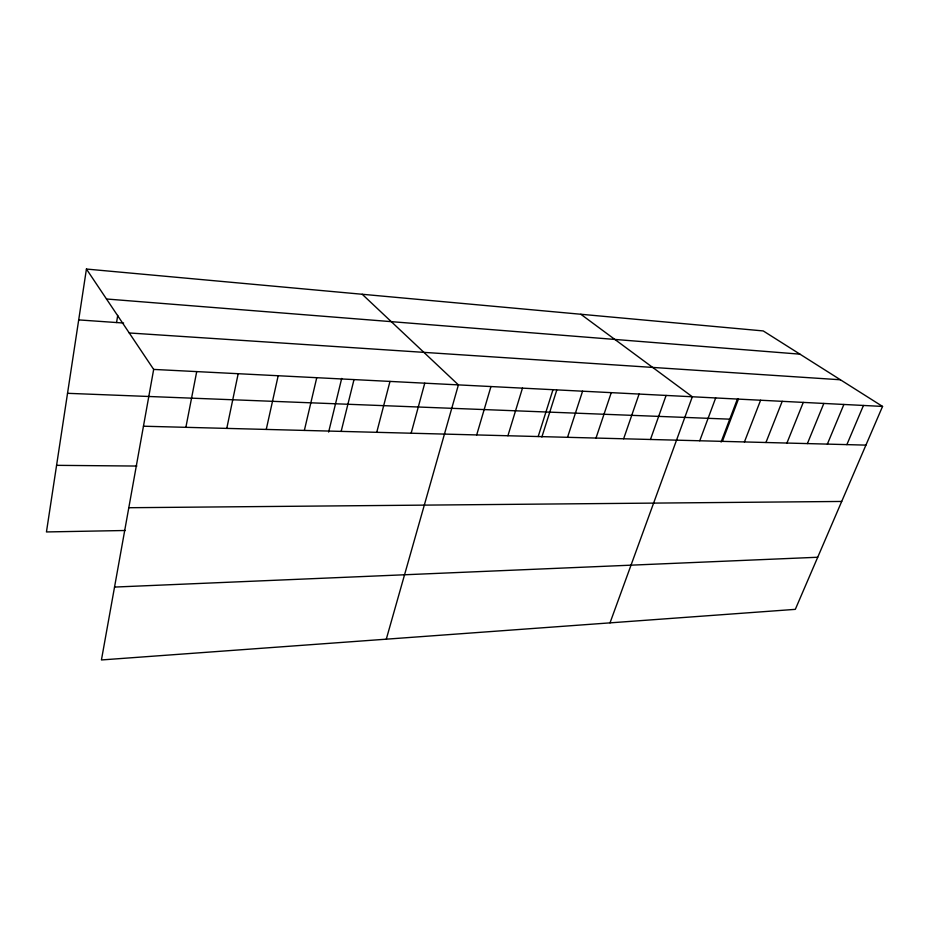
<?xml version="1.0" encoding="UTF-8"?>
<svg xmlns="http://www.w3.org/2000/svg" width="929" height="929" viewBox="0 0 929 929"><rect width="100%" height="100%" fill="white"/><g stroke="black" fill="none" stroke-linecap="round" stroke-linejoin="round"><path stroke-width="1.39" d="M86.432 269.05L153.668 369.417L101.435 659.95L795.317 609.354L882.55 406.426L763.243 330.933L86.432 269.05L46.45 531.945L125.264 530.494M116.555 322.537L117.728 315.407M185.881 427.328L196.716 371.6M226.781 428.397L238.184 373.702M266.251 429.43L278.177 375.734M304.352 430.429L316.754 377.697M328.634 432.055L341.698 378.428M341.164 431.393L354.007 379.589M376.744 432.322L389.983 381.413M411.152 433.216L424.762 383.178M386.29 639.175L458.403 384.885L362.205 294.261M476.693 434.935L490.953 386.545M507.919 435.747L522.47 388.136M538.181 436.537L552.987 389.692M541.862 437.025L556.703 390.285M567.538 437.315L582.576 391.19M596 438.058L611.259 392.653M623.638 438.778L639.094 394.059M650.463 439.475L666.093 395.44M610.016 622.871L692.326 396.764L580.822 314.257M699.746 440.776L715.678 397.949M721.067 442.065L737.324 399.226M722.379 441.356L738.427 399.11M744.431 441.937L760.596 400.236M765.937 442.506L782.206 401.328M786.921 443.052L803.271 402.408M807.394 443.586L823.826 403.441M827.367 444.108L843.88 404.463M846.876 444.619L863.447 405.462M114.534 587.07L817.717 557.249M128.806 507.722L841.697 501.451M56.576 465.336L136.853 466.056M143.461 426.214L865.921 445.119M67.538 393.315L729.753 419.165M153.668 369.417L882.55 406.426M129.247 332.965L840.42 379.775M78.698 319.901L123.603 323.037M106.498 298.999L799.95 354.158"/></g></svg>
